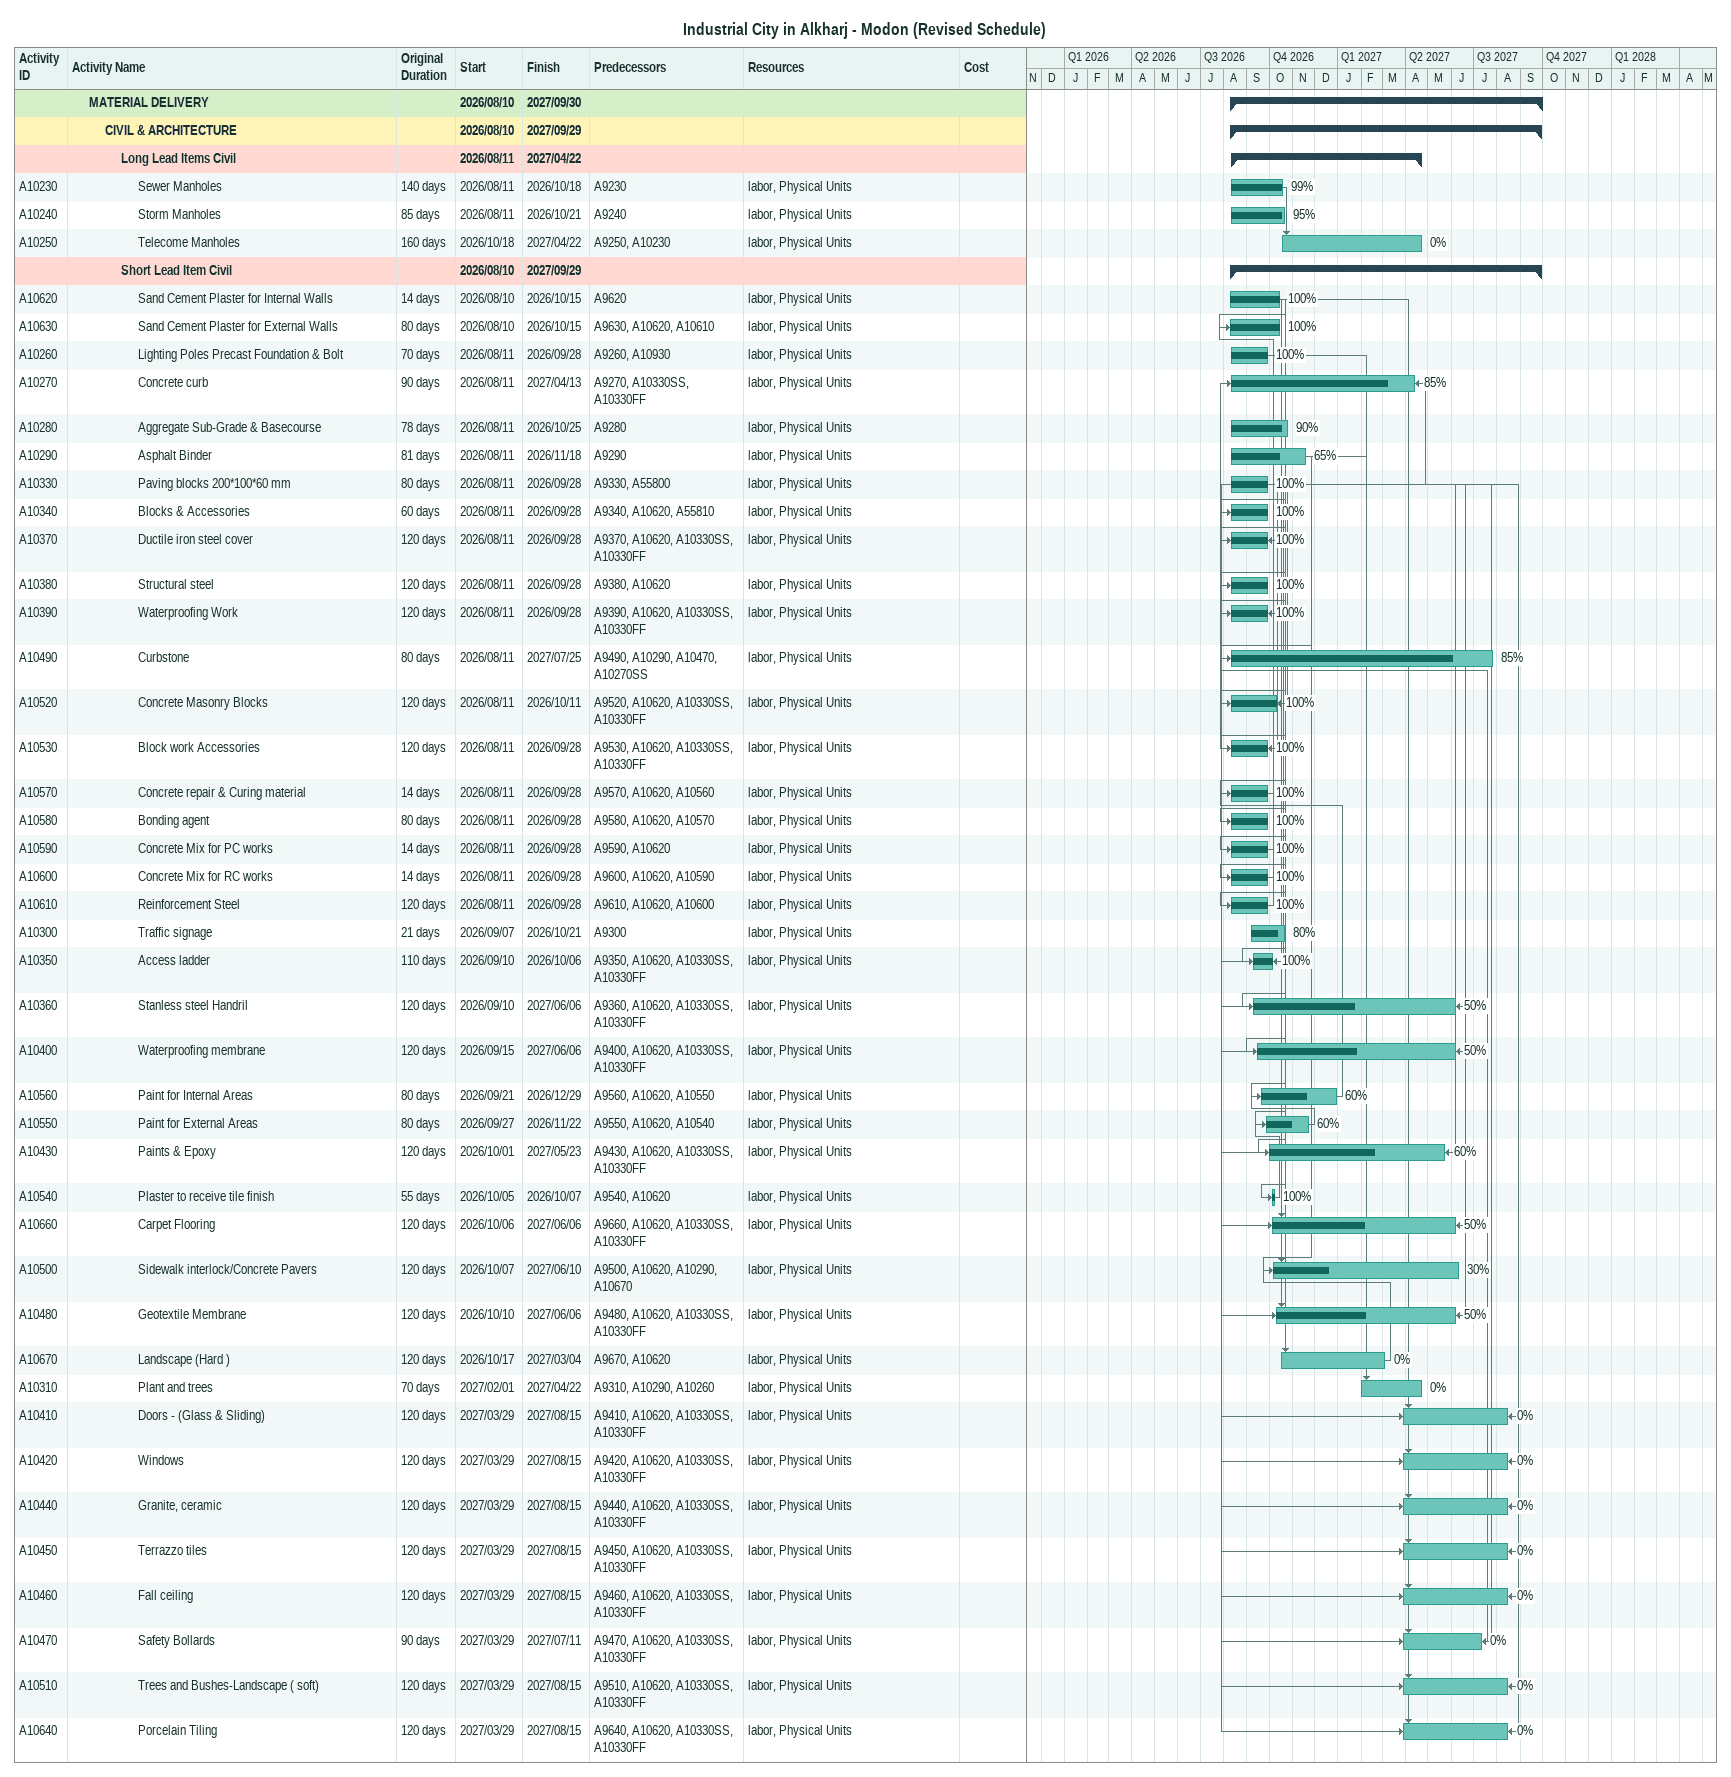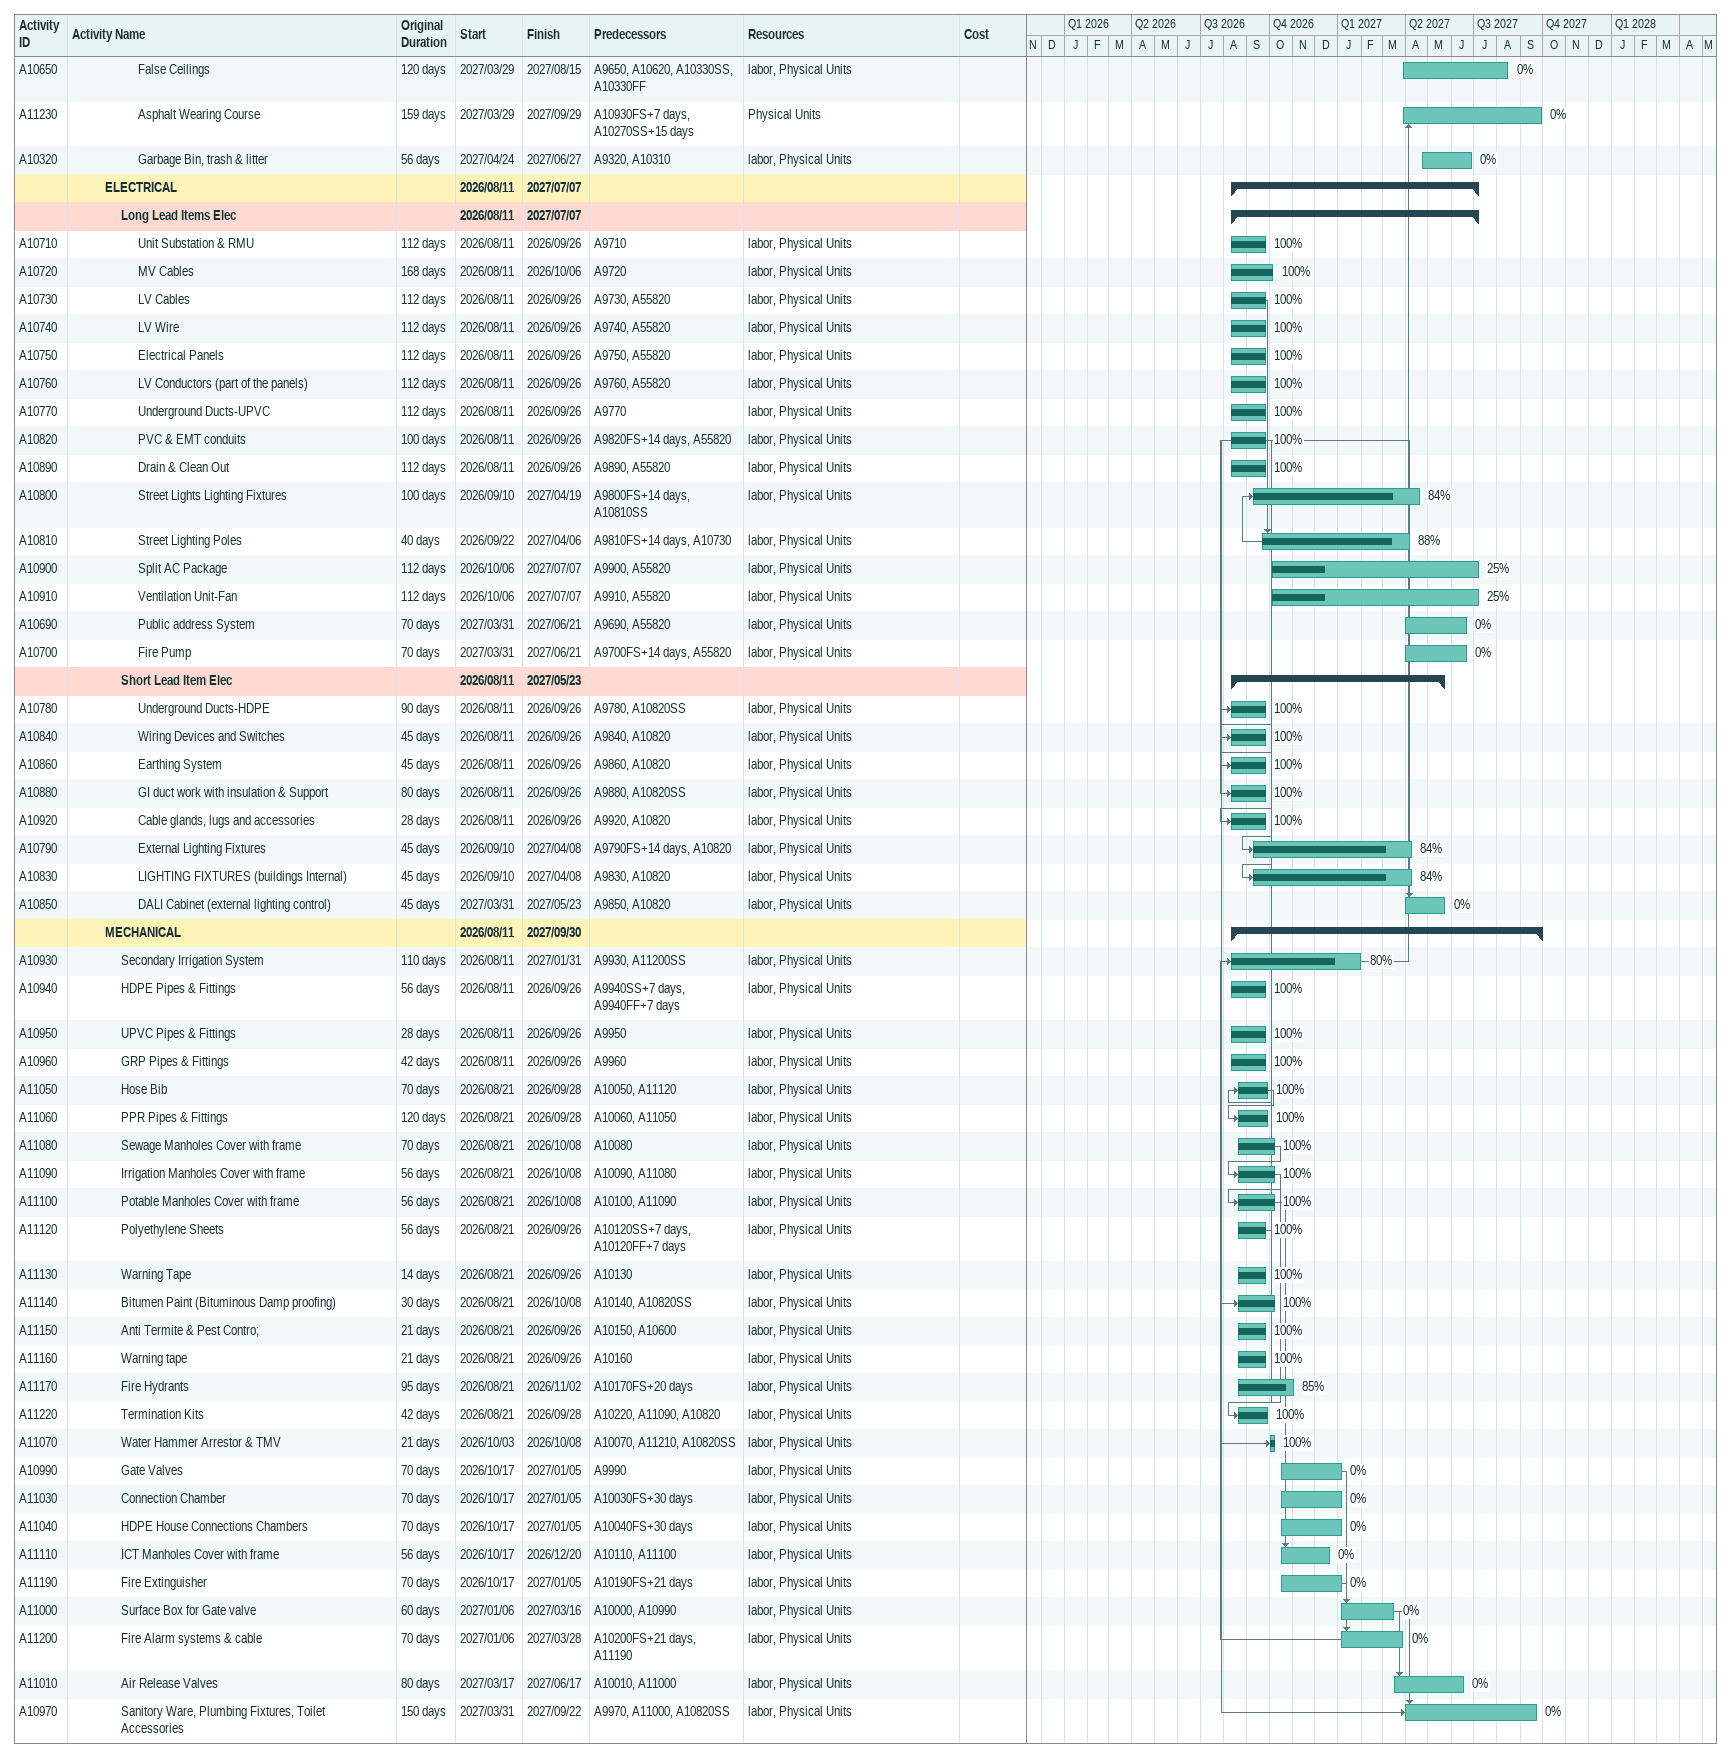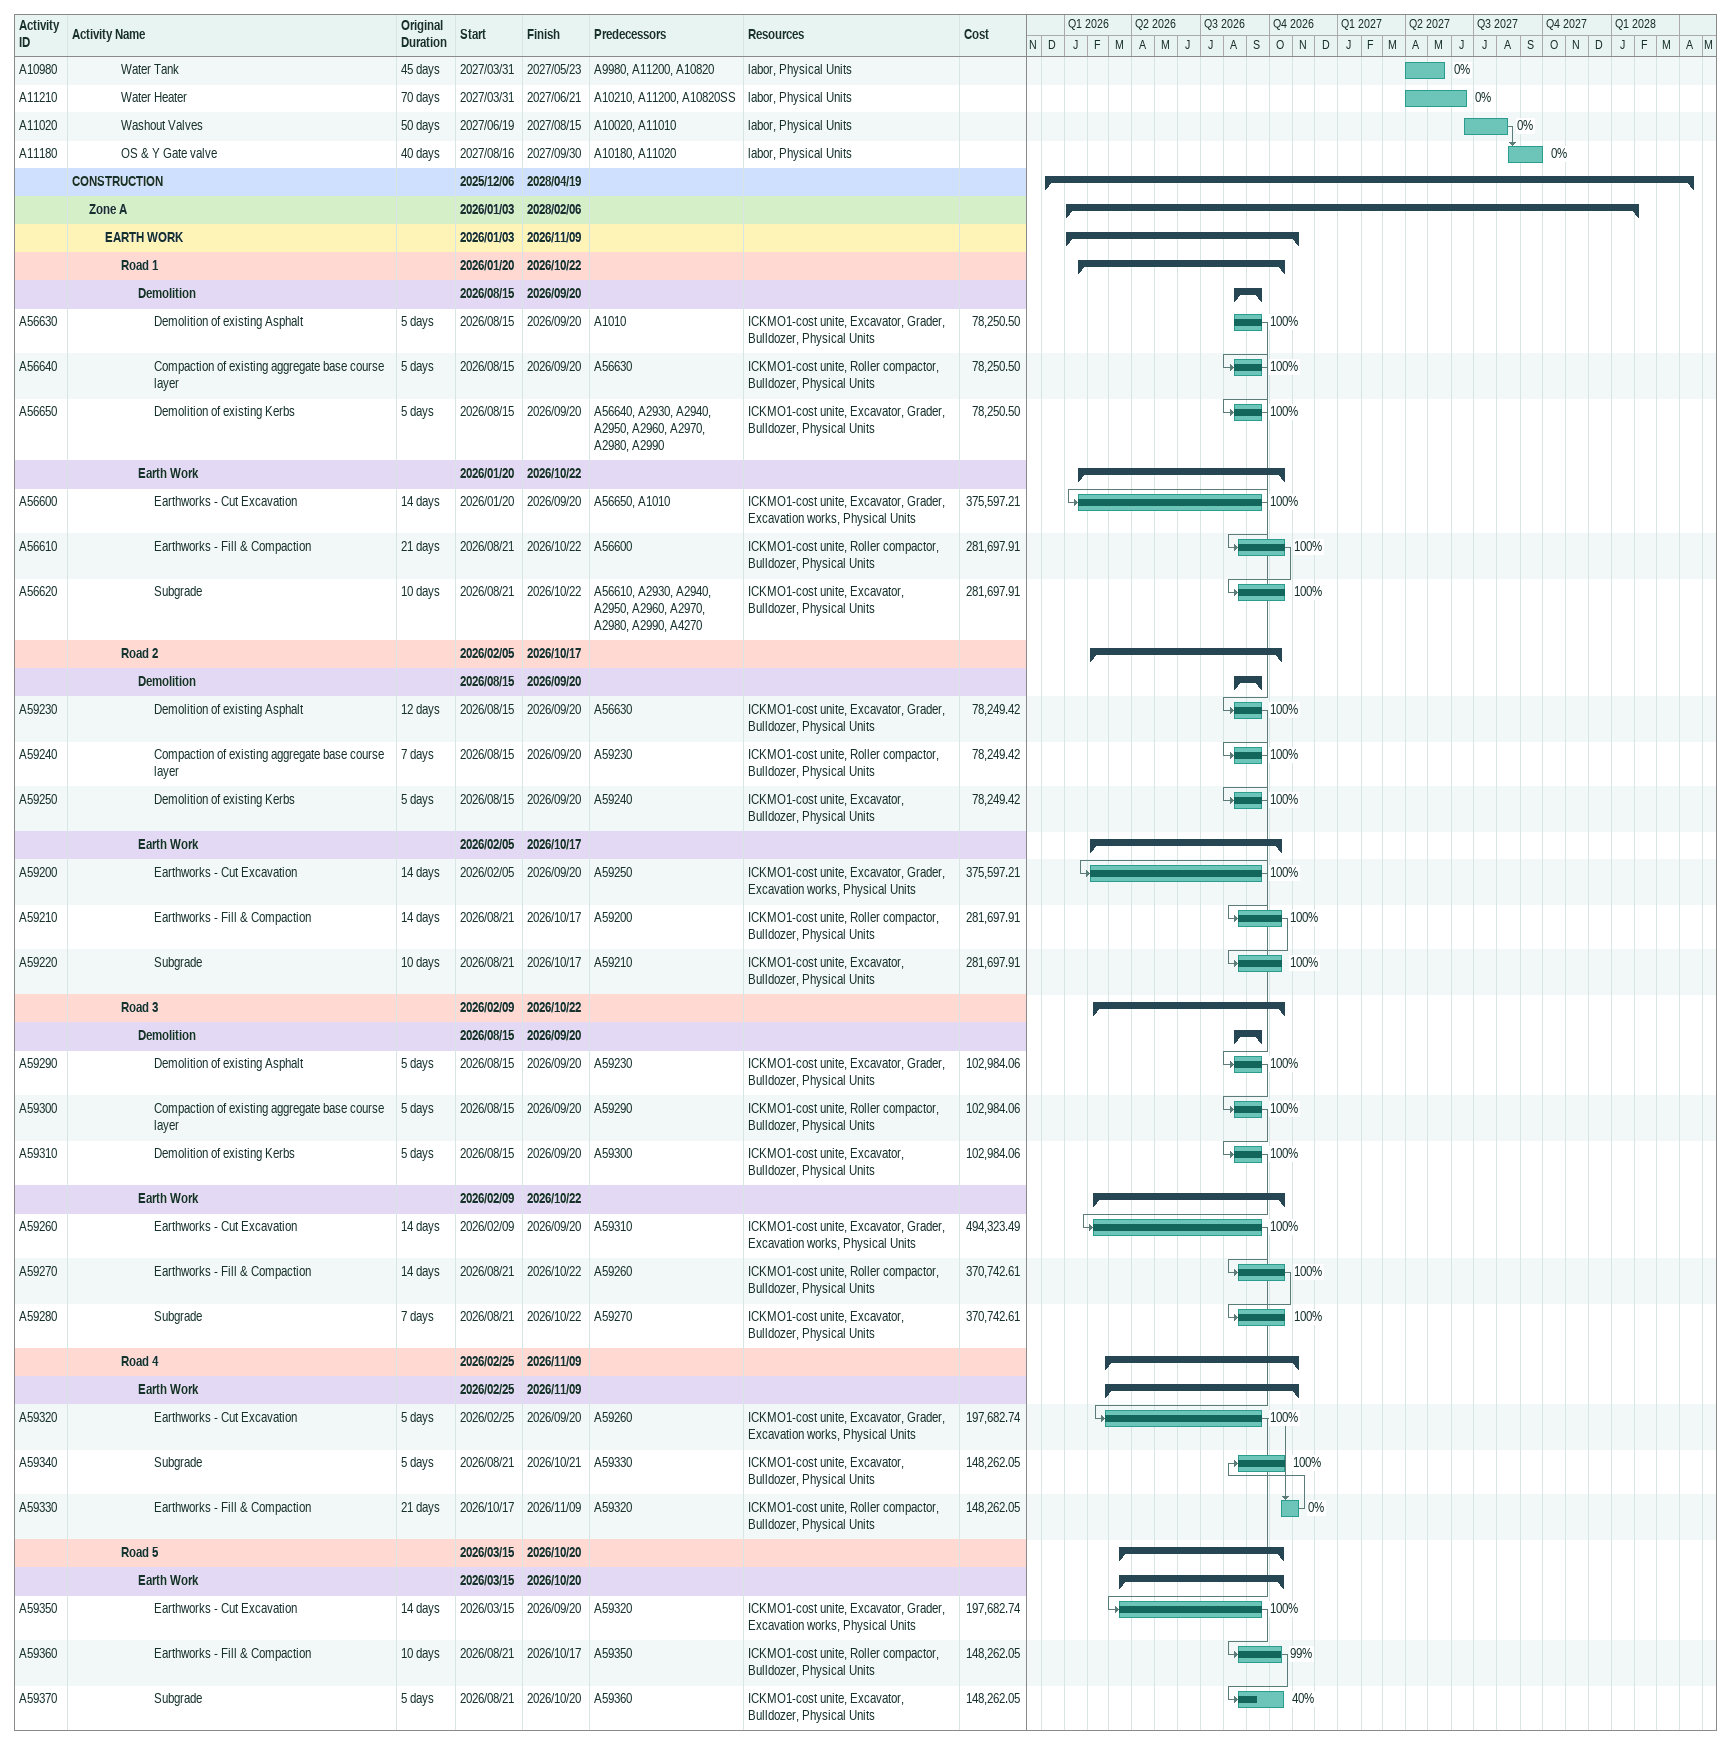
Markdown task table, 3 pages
Industrial City in Alkharj - Modon (Revised Schedule)

| ID | Level | Task | Original duration | Start | Finish | Predecessors | Resources | % complete | Cost |
|---|---|---|---|---|---|---|---|---|---|
|  | 2 | **MATERIAL DELIVERY** |  | 2026-08-10 | 2027-09-30 |  |  |  |  |
|  | 3 | **CIVIL & ARCHITECTURE** |  | 2026-08-10 | 2027-09-29 |  |  |  |  |
|  | 4 | **Long Lead Items Civil** |  | 2026-08-11 | 2027-04-22 |  |  |  |  |
| A10230 | 5 | Sewer Manholes | 140d | 2026-08-11 | 2026-10-18 | A9230 | labor, Physical Units | 99 |  |
| A10240 | 5 | Storm Manholes | 85d | 2026-08-11 | 2026-10-21 | A9240 | labor, Physical Units | 95 |  |
| A10250 | 5 | Telecome Manholes | 160d | 2026-10-18 | 2027-04-22 | A9250, A10230 | labor, Physical Units | 0 |  |
|  | 4 | **Short Lead Item Civil** |  | 2026-08-10 | 2027-09-29 |  |  |  |  |
| A10620 | 5 | Sand Cement Plaster for Internal Walls | 14d | 2026-08-10 | 2026-10-15 | A9620 | labor, Physical Units | 100 |  |
| A10630 | 5 | Sand Cement Plaster for External Walls | 80d | 2026-08-10 | 2026-10-15 | A9630, A10620, A10610 | labor, Physical Units | 100 |  |
| A10260 | 5 | Lighting Poles Precast Foundation & Bolt | 70d | 2026-08-11 | 2026-09-28 | A9260, A10930 | labor, Physical Units | 100 |  |
| A10270 | 5 | Concrete curb | 90d | 2026-08-11 | 2027-04-13 | A9270, A10330SS, A10330FF | labor, Physical Units | 85 |  |
| A10280 | 5 | Aggregate Sub-Grade & Basecourse | 78d | 2026-08-11 | 2026-10-25 | A9280 | labor, Physical Units | 90 |  |
| A10290 | 5 | Asphalt Binder | 81d | 2026-08-11 | 2026-11-18 | A9290 | labor, Physical Units | 65 |  |
| A10330 | 5 | Paving blocks 200*100*60 mm | 80d | 2026-08-11 | 2026-09-28 | A9330, A55800 | labor, Physical Units | 100 |  |
| A10340 | 5 | Blocks & Accessories | 60d | 2026-08-11 | 2026-09-28 | A9340, A10620, A55810 | labor, Physical Units | 100 |  |
| A10370 | 5 | Ductile iron steel cover | 120d | 2026-08-11 | 2026-09-28 | A9370, A10620, A10330SS, A10330FF | labor, Physical Units | 100 |  |
| A10380 | 5 | Structural steel | 120d | 2026-08-11 | 2026-09-28 | A9380, A10620 | labor, Physical Units | 100 |  |
| A10390 | 5 | Waterproofing Work | 120d | 2026-08-11 | 2026-09-28 | A9390, A10620, A10330SS, A10330FF | labor, Physical Units | 100 |  |
| A10490 | 5 | Curbstone | 80d | 2026-08-11 | 2027-07-25 | A9490, A10290, A10470, A10270SS | labor, Physical Units | 85 |  |
| A10520 | 5 | Concrete Masonry Blocks | 120d | 2026-08-11 | 2026-10-11 | A9520, A10620, A10330SS, A10330FF | labor, Physical Units | 100 |  |
| A10530 | 5 | Block work Accessories | 120d | 2026-08-11 | 2026-09-28 | A9530, A10620, A10330SS, A10330FF | labor, Physical Units | 100 |  |
| A10570 | 5 | Concrete repair & Curing material | 14d | 2026-08-11 | 2026-09-28 | A9570, A10620, A10560 | labor, Physical Units | 100 |  |
| A10580 | 5 | Bonding agent | 80d | 2026-08-11 | 2026-09-28 | A9580, A10620, A10570 | labor, Physical Units | 100 |  |
| A10590 | 5 | Concrete Mix for PC works | 14d | 2026-08-11 | 2026-09-28 | A9590, A10620 | labor, Physical Units | 100 |  |
| A10600 | 5 | Concrete Mix for RC works | 14d | 2026-08-11 | 2026-09-28 | A9600, A10620, A10590 | labor, Physical Units | 100 |  |
| A10610 | 5 | Reinforcement Steel | 120d | 2026-08-11 | 2026-09-28 | A9610, A10620, A10600 | labor, Physical Units | 100 |  |
| A10300 | 5 | Traffic signage | 21d | 2026-09-07 | 2026-10-21 | A9300 | labor, Physical Units | 80 |  |
| A10350 | 5 | Access ladder | 110d | 2026-09-10 | 2026-10-06 | A9350, A10620, A10330SS, A10330FF | labor, Physical Units | 100 |  |
| A10360 | 5 | Stanless steel Handril | 120d | 2026-09-10 | 2027-06-06 | A9360, A10620, A10330SS, A10330FF | labor, Physical Units | 50 |  |
| A10400 | 5 | Waterproofing membrane | 120d | 2026-09-15 | 2027-06-06 | A9400, A10620, A10330SS, A10330FF | labor, Physical Units | 50 |  |
| A10560 | 5 | Paint for Internal Areas | 80d | 2026-09-21 | 2026-12-29 | A9560, A10620, A10550 | labor, Physical Units | 60 |  |
| A10550 | 5 | Paint for External Areas | 80d | 2026-09-27 | 2026-11-22 | A9550, A10620, A10540 | labor, Physical Units | 60 |  |
| A10430 | 5 | Paints & Epoxy | 120d | 2026-10-01 | 2027-05-23 | A9430, A10620, A10330SS, A10330FF | labor, Physical Units | 60 |  |
| A10540 | 5 | Plaster to receive tile finish | 55d | 2026-10-05 | 2026-10-07 | A9540, A10620 | labor, Physical Units | 100 |  |
| A10660 | 5 | Carpet Flooring | 120d | 2026-10-06 | 2027-06-06 | A9660, A10620, A10330SS, A10330FF | labor, Physical Units | 50 |  |
| A10500 | 5 | Sidewalk interlock/Concrete Pavers | 120d | 2026-10-07 | 2027-06-10 | A9500, A10620, A10290, A10670 | labor, Physical Units | 30 |  |
| A10480 | 5 | Geotextile Membrane | 120d | 2026-10-10 | 2027-06-06 | A9480, A10620, A10330SS, A10330FF | labor, Physical Units | 50 |  |
| A10670 | 5 | Landscape (Hard ) | 120d | 2026-10-17 | 2027-03-04 | A9670, A10620 | labor, Physical Units | 0 |  |
| A10310 | 5 | Plant and trees | 70d | 2027-02-01 | 2027-04-22 | A9310, A10290, A10260 | labor, Physical Units | 0 |  |
| A10410 | 5 | Doors - (Glass & Sliding) | 120d | 2027-03-29 | 2027-08-15 | A9410, A10620, A10330SS, A10330FF | labor, Physical Units | 0 |  |
| A10420 | 5 | Windows | 120d | 2027-03-29 | 2027-08-15 | A9420, A10620, A10330SS, A10330FF | labor, Physical Units | 0 |  |
| A10440 | 5 | Granite, ceramic | 120d | 2027-03-29 | 2027-08-15 | A9440, A10620, A10330SS, A10330FF | labor, Physical Units | 0 |  |
| A10450 | 5 | Terrazzo tiles | 120d | 2027-03-29 | 2027-08-15 | A9450, A10620, A10330SS, A10330FF | labor, Physical Units | 0 |  |
| A10460 | 5 | Fall ceiling | 120d | 2027-03-29 | 2027-08-15 | A9460, A10620, A10330SS, A10330FF | labor, Physical Units | 0 |  |
| A10470 | 5 | Safety Bollards | 90d | 2027-03-29 | 2027-07-11 | A9470, A10620, A10330SS, A10330FF | labor, Physical Units | 0 |  |
| A10510 | 5 | Trees and Bushes-Landscape ( soft) | 120d | 2027-03-29 | 2027-08-15 | A9510, A10620, A10330SS, A10330FF | labor, Physical Units | 0 |  |
| A10640 | 5 | Porcelain Tiling | 120d | 2027-03-29 | 2027-08-15 | A9640, A10620, A10330SS, A10330FF | labor, Physical Units | 0 |  |
| A10650 | 5 | False Ceilings | 120d | 2027-03-29 | 2027-08-15 | A9650, A10620, A10330SS, A10330FF | labor, Physical Units | 0 |  |
| A11230 | 5 | Asphalt Wearing Course | 159d | 2027-03-29 | 2027-09-29 | A10930FS+7d, A10270SS+15d | Physical Units | 0 |  |
| A10320 | 5 | Garbage Bin, trash & litter | 56d | 2027-04-24 | 2027-06-27 | A9320, A10310 | labor, Physical Units | 0 |  |
|  | 3 | **ELECTRICAL** |  | 2026-08-11 | 2027-07-07 |  |  |  |  |
|  | 4 | **Long Lead Items Elec** |  | 2026-08-11 | 2027-07-07 |  |  |  |  |
| A10710 | 5 | Unit Substation & RMU | 112d | 2026-08-11 | 2026-09-26 | A9710 | labor, Physical Units | 100 |  |
| A10720 | 5 | MV Cables | 168d | 2026-08-11 | 2026-10-06 | A9720 | labor, Physical Units | 100 |  |
| A10730 | 5 | LV Cables | 112d | 2026-08-11 | 2026-09-26 | A9730, A55820 | labor, Physical Units | 100 |  |
| A10740 | 5 | LV Wire | 112d | 2026-08-11 | 2026-09-26 | A9740, A55820 | labor, Physical Units | 100 |  |
| A10750 | 5 | Electrical Panels | 112d | 2026-08-11 | 2026-09-26 | A9750, A55820 | labor, Physical Units | 100 |  |
| A10760 | 5 | LV Conductors (part of the panels) | 112d | 2026-08-11 | 2026-09-26 | A9760, A55820 | labor, Physical Units | 100 |  |
| A10770 | 5 | Underground Ducts-UPVC | 112d | 2026-08-11 | 2026-09-26 | A9770 | labor, Physical Units | 100 |  |
| A10820 | 5 | PVC & EMT conduits | 100d | 2026-08-11 | 2026-09-26 | A9820FS+14d, A55820 | labor, Physical Units | 100 |  |
| A10890 | 5 | Drain & Clean Out | 112d | 2026-08-11 | 2026-09-26 | A9890, A55820 | labor, Physical Units | 100 |  |
| A10800 | 5 | Street Lights Lighting Fixtures | 100d | 2026-09-10 | 2027-04-19 | A9800FS+14d, A10810SS | labor, Physical Units | 84 |  |
| A10810 | 5 | Street Lighting Poles | 40d | 2026-09-22 | 2027-04-06 | A9810FS+14d, A10730 | labor, Physical Units | 88 |  |
| A10900 | 5 | Split AC Package | 112d | 2026-10-06 | 2027-07-07 | A9900, A55820 | labor, Physical Units | 25 |  |
| A10910 | 5 | Ventilation Unit-Fan | 112d | 2026-10-06 | 2027-07-07 | A9910, A55820 | labor, Physical Units | 25 |  |
| A10690 | 5 | Public address System | 70d | 2027-03-31 | 2027-06-21 | A9690, A55820 | labor, Physical Units | 0 |  |
| A10700 | 5 | Fire Pump | 70d | 2027-03-31 | 2027-06-21 | A9700FS+14d, A55820 | labor, Physical Units | 0 |  |
|  | 4 | **Short Lead Item Elec** |  | 2026-08-11 | 2027-05-23 |  |  |  |  |
| A10780 | 5 | Underground Ducts-HDPE | 90d | 2026-08-11 | 2026-09-26 | A9780, A10820SS | labor, Physical Units | 100 |  |
| A10840 | 5 | Wiring Devices and Switches | 45d | 2026-08-11 | 2026-09-26 | A9840, A10820 | labor, Physical Units | 100 |  |
| A10860 | 5 | Earthing System | 45d | 2026-08-11 | 2026-09-26 | A9860, A10820 | labor, Physical Units | 100 |  |
| A10880 | 5 | GI duct work with insulation & Support | 80d | 2026-08-11 | 2026-09-26 | A9880, A10820SS | labor, Physical Units | 100 |  |
| A10920 | 5 | Cable glands, lugs and accessories | 28d | 2026-08-11 | 2026-09-26 | A9920, A10820 | labor, Physical Units | 100 |  |
| A10790 | 5 | External Lighting Fixtures | 45d | 2026-09-10 | 2027-04-08 | A9790FS+14d, A10820 | labor, Physical Units | 84 |  |
| A10830 | 5 | LIGHTING FIXTURES (buildings Internal) | 45d | 2026-09-10 | 2027-04-08 | A9830, A10820 | labor, Physical Units | 84 |  |
| A10850 | 5 | DALI Cabinet (external lighting control) | 45d | 2027-03-31 | 2027-05-23 | A9850, A10820 | labor, Physical Units | 0 |  |
|  | 3 | **MECHANICAL** |  | 2026-08-11 | 2027-09-30 |  |  |  |  |
| A10930 | 4 | Secondary Irrigation System | 110d | 2026-08-11 | 2027-01-31 | A9930, A11200SS | labor, Physical Units | 80 |  |
| A10940 | 4 | HDPE Pipes & Fittings | 56d | 2026-08-11 | 2026-09-26 | A9940SS+7d, A9940FF+7d | labor, Physical Units | 100 |  |
| A10950 | 4 | UPVC Pipes & Fittings | 28d | 2026-08-11 | 2026-09-26 | A9950 | labor, Physical Units | 100 |  |
| A10960 | 4 | GRP Pipes & Fittings | 42d | 2026-08-11 | 2026-09-26 | A9960 | labor, Physical Units | 100 |  |
| A11050 | 4 | Hose Bib | 70d | 2026-08-21 | 2026-09-28 | A10050, A11120 | labor, Physical Units | 100 |  |
| A11060 | 4 | PPR Pipes & Fittings | 120d | 2026-08-21 | 2026-09-28 | A10060, A11050 | labor, Physical Units | 100 |  |
| A11080 | 4 | Sewage Manholes Cover with frame | 70d | 2026-08-21 | 2026-10-08 | A10080 | labor, Physical Units | 100 |  |
| A11090 | 4 | Irrigation Manholes Cover with frame | 56d | 2026-08-21 | 2026-10-08 | A10090, A11080 | labor, Physical Units | 100 |  |
| A11100 | 4 | Potable Manholes Cover with frame | 56d | 2026-08-21 | 2026-10-08 | A10100, A11090 | labor, Physical Units | 100 |  |
| A11120 | 4 | Polyethylene Sheets | 56d | 2026-08-21 | 2026-09-26 | A10120SS+7d, A10120FF+7d | labor, Physical Units | 100 |  |
| A11130 | 4 | Warning Tape | 14d | 2026-08-21 | 2026-09-26 | A10130 | labor, Physical Units | 100 |  |
| A11140 | 4 | Bitumen Paint (Bituminous Damp proofing) | 30d | 2026-08-21 | 2026-10-08 | A10140, A10820SS | labor, Physical Units | 100 |  |
| A11150 | 4 | Anti Termite & Pest Contro; | 21d | 2026-08-21 | 2026-09-26 | A10150, A10600 | labor, Physical Units | 100 |  |
| A11160 | 4 | Warning tape | 21d | 2026-08-21 | 2026-09-26 | A10160 | labor, Physical Units | 100 |  |
| A11170 | 4 | Fire Hydrants | 95d | 2026-08-21 | 2026-11-02 | A10170FS+20d | labor, Physical Units | 85 |  |
| A11220 | 4 | Termination Kits | 42d | 2026-08-21 | 2026-09-28 | A10220, A11090, A10820 | labor, Physical Units | 100 |  |
| A11070 | 4 | Water Hammer Arrestor & TMV | 21d | 2026-10-03 | 2026-10-08 | A10070, A11210, A10820SS | labor, Physical Units | 100 |  |
| A10990 | 4 | Gate Valves | 70d | 2026-10-17 | 2027-01-05 | A9990 | labor, Physical Units | 0 |  |
| A11030 | 4 | Connection Chamber | 70d | 2026-10-17 | 2027-01-05 | A10030FS+30d | labor, Physical Units | 0 |  |
| A11040 | 4 | HDPE House Connections Chambers | 70d | 2026-10-17 | 2027-01-05 | A10040FS+30d | labor, Physical Units | 0 |  |
| A11110 | 4 | ICT Manholes Cover with frame | 56d | 2026-10-17 | 2026-12-20 | A10110, A11100 | labor, Physical Units | 0 |  |
| A11190 | 4 | Fire Extinguisher | 70d | 2026-10-17 | 2027-01-05 | A10190FS+21d | labor, Physical Units | 0 |  |
| A11000 | 4 | Surface Box for Gate valve | 60d | 2027-01-06 | 2027-03-16 | A10000, A10990 | labor, Physical Units | 0 |  |
| A11200 | 4 | Fire Alarm systems & cable | 70d | 2027-01-06 | 2027-03-28 | A10200FS+21d, A11190 | labor, Physical Units | 0 |  |
| A11010 | 4 | Air Release Valves | 80d | 2027-03-17 | 2027-06-17 | A10010, A11000 | labor, Physical Units | 0 |  |
| A10970 | 4 | Sanitory Ware, Plumbing Fixtures, Toilet Accessories | 150d | 2027-03-31 | 2027-09-22 | A9970, A11000, A10820SS | labor, Physical Units | 0 |  |
| A10980 | 4 | Water Tank | 45d | 2027-03-31 | 2027-05-23 | A9980, A11200, A10820 | labor, Physical Units | 0 |  |
| A11210 | 4 | Water Heater | 70d | 2027-03-31 | 2027-06-21 | A10210, A11200, A10820SS | labor, Physical Units | 0 |  |
| A11020 | 4 | Washout Valves | 50d | 2027-06-19 | 2027-08-15 | A10020, A11010 | labor, Physical Units | 0 |  |
| A11180 | 4 | OS & Y Gate valve | 40d | 2027-08-16 | 2027-09-30 | A10180, A11020 | labor, Physical Units | 0 |  |
|  | 1 | **CONSTRUCTION** |  | 2025-12-06 | 2028-04-19 |  |  |  |  |
|  | 2 | **Zone A** |  | 2026-01-03 | 2028-02-06 |  |  |  |  |
|  | 3 | **EARTH WORK** |  | 2026-01-03 | 2026-11-09 |  |  |  |  |
|  | 4 | **Road 1** |  | 2026-01-20 | 2026-10-22 |  |  |  |  |
|  | 5 | **Demolition** |  | 2026-08-15 | 2026-09-20 |  |  |  |  |
| A56630 | 6 | Demolition of existing Asphalt | 5d | 2026-08-15 | 2026-09-20 | A1010 | ICKMO1-cost unite, Excavator, Grader, Bulldozer, Physical Units | 100 | 78250.50 |
| A56640 | 6 | Compaction of existing aggregate base course layer | 5d | 2026-08-15 | 2026-09-20 | A56630 | ICKMO1-cost unite, Roller compactor, Bulldozer, Physical Units | 100 | 78250.50 |
| A56650 | 6 | Demolition of existing Kerbs | 5d | 2026-08-15 | 2026-09-20 | A56640, A2930, A2940, A2950, A2960, A2970, A2980, A2990 | ICKMO1-cost unite, Excavator, Grader, Bulldozer, Physical Units | 100 | 78250.50 |
|  | 5 | **Earth Work** |  | 2026-01-20 | 2026-10-22 |  |  |  |  |
| A56600 | 6 | Earthworks - Cut Excavation | 14d | 2026-01-20 | 2026-09-20 | A56650, A1010 | ICKMO1-cost unite, Excavator, Grader, Excavation works, Physical Units | 100 | 375597.21 |
| A56610 | 6 | Earthworks - Fill & Compaction | 21d | 2026-08-21 | 2026-10-22 | A56600 | ICKMO1-cost unite, Roller compactor, Bulldozer, Physical Units | 100 | 281697.91 |
| A56620 | 6 | Subgrade | 10d | 2026-08-21 | 2026-10-22 | A56610, A2930, A2940, A2950, A2960, A2970, A2980, A2990, A4270 | ICKMO1-cost unite, Excavator, Bulldozer, Physical Units | 100 | 281697.91 |
|  | 4 | **Road 2** |  | 2026-02-05 | 2026-10-17 |  |  |  |  |
|  | 5 | **Demolition** |  | 2026-08-15 | 2026-09-20 |  |  |  |  |
| A59230 | 6 | Demolition of existing Asphalt | 12d | 2026-08-15 | 2026-09-20 | A56630 | ICKMO1-cost unite, Excavator, Grader, Bulldozer, Physical Units | 100 | 78249.42 |
| A59240 | 6 | Compaction of existing aggregate base course layer | 7d | 2026-08-15 | 2026-09-20 | A59230 | ICKMO1-cost unite, Roller compactor, Bulldozer, Physical Units | 100 | 78249.42 |
| A59250 | 6 | Demolition of existing Kerbs | 5d | 2026-08-15 | 2026-09-20 | A59240 | ICKMO1-cost unite, Excavator, Bulldozer, Physical Units | 100 | 78249.42 |
|  | 5 | **Earth Work** |  | 2026-02-05 | 2026-10-17 |  |  |  |  |
| A59200 | 6 | Earthworks - Cut Excavation | 14d | 2026-02-05 | 2026-09-20 | A59250 | ICKMO1-cost unite, Excavator, Grader, Excavation works, Physical Units | 100 | 375597.21 |
| A59210 | 6 | Earthworks - Fill & Compaction | 14d | 2026-08-21 | 2026-10-17 | A59200 | ICKMO1-cost unite, Roller compactor, Bulldozer, Physical Units | 100 | 281697.91 |
| A59220 | 6 | Subgrade | 10d | 2026-08-21 | 2026-10-17 | A59210 | ICKMO1-cost unite, Excavator, Bulldozer, Physical Units | 100 | 281697.91 |
|  | 4 | **Road 3** |  | 2026-02-09 | 2026-10-22 |  |  |  |  |
|  | 5 | **Demolition** |  | 2026-08-15 | 2026-09-20 |  |  |  |  |
| A59290 | 6 | Demolition of existing Asphalt | 5d | 2026-08-15 | 2026-09-20 | A59230 | ICKMO1-cost unite, Excavator, Grader, Bulldozer, Physical Units | 100 | 102984.06 |
| A59300 | 6 | Compaction of existing aggregate base course layer | 5d | 2026-08-15 | 2026-09-20 | A59290 | ICKMO1-cost unite, Roller compactor, Bulldozer, Physical Units | 100 | 102984.06 |
| A59310 | 6 | Demolition of existing Kerbs | 5d | 2026-08-15 | 2026-09-20 | A59300 | ICKMO1-cost unite, Excavator, Bulldozer, Physical Units | 100 | 102984.06 |
|  | 5 | **Earth Work** |  | 2026-02-09 | 2026-10-22 |  |  |  |  |
| A59260 | 6 | Earthworks - Cut Excavation | 14d | 2026-02-09 | 2026-09-20 | A59310 | ICKMO1-cost unite, Excavator, Grader, Excavation works, Physical Units | 100 | 494323.49 |
| A59270 | 6 | Earthworks - Fill & Compaction | 14d | 2026-08-21 | 2026-10-22 | A59260 | ICKMO1-cost unite, Roller compactor, Bulldozer, Physical Units | 100 | 370742.61 |
| A59280 | 6 | Subgrade | 7d | 2026-08-21 | 2026-10-22 | A59270 | ICKMO1-cost unite, Excavator, Bulldozer, Physical Units | 100 | 370742.61 |
|  | 4 | **Road 4** |  | 2026-02-25 | 2026-11-09 |  |  |  |  |
|  | 5 | **Earth Work** |  | 2026-02-25 | 2026-11-09 |  |  |  |  |
| A59320 | 6 | Earthworks - Cut Excavation | 5d | 2026-02-25 | 2026-09-20 | A59260 | ICKMO1-cost unite, Excavator, Grader, Excavation works, Physical Units | 100 | 197682.74 |
| A59340 | 6 | Subgrade | 5d | 2026-08-21 | 2026-10-21 | A59330 | ICKMO1-cost unite, Excavator, Bulldozer, Physical Units | 100 | 148262.05 |
| A59330 | 6 | Earthworks - Fill & Compaction | 21d | 2026-10-17 | 2026-11-09 | A59320 | ICKMO1-cost unite, Roller compactor, Bulldozer, Physical Units | 0 | 148262.05 |
|  | 4 | **Road 5** |  | 2026-03-15 | 2026-10-20 |  |  |  |  |
|  | 5 | **Earth Work** |  | 2026-03-15 | 2026-10-20 |  |  |  |  |
| A59350 | 6 | Earthworks - Cut Excavation | 14d | 2026-03-15 | 2026-09-20 | A59320 | ICKMO1-cost unite, Excavator, Grader, Excavation works, Physical Units | 100 | 197682.74 |
| A59360 | 6 | Earthworks - Fill & Compaction | 10d | 2026-08-21 | 2026-10-17 | A59350 | ICKMO1-cost unite, Roller compactor, Bulldozer, Physical Units | 99 | 148262.05 |
| A59370 | 6 | Subgrade | 5d | 2026-08-21 | 2026-10-20 | A59360 | ICKMO1-cost unite, Excavator, Bulldozer, Physical Units | 40 | 148262.05 |
